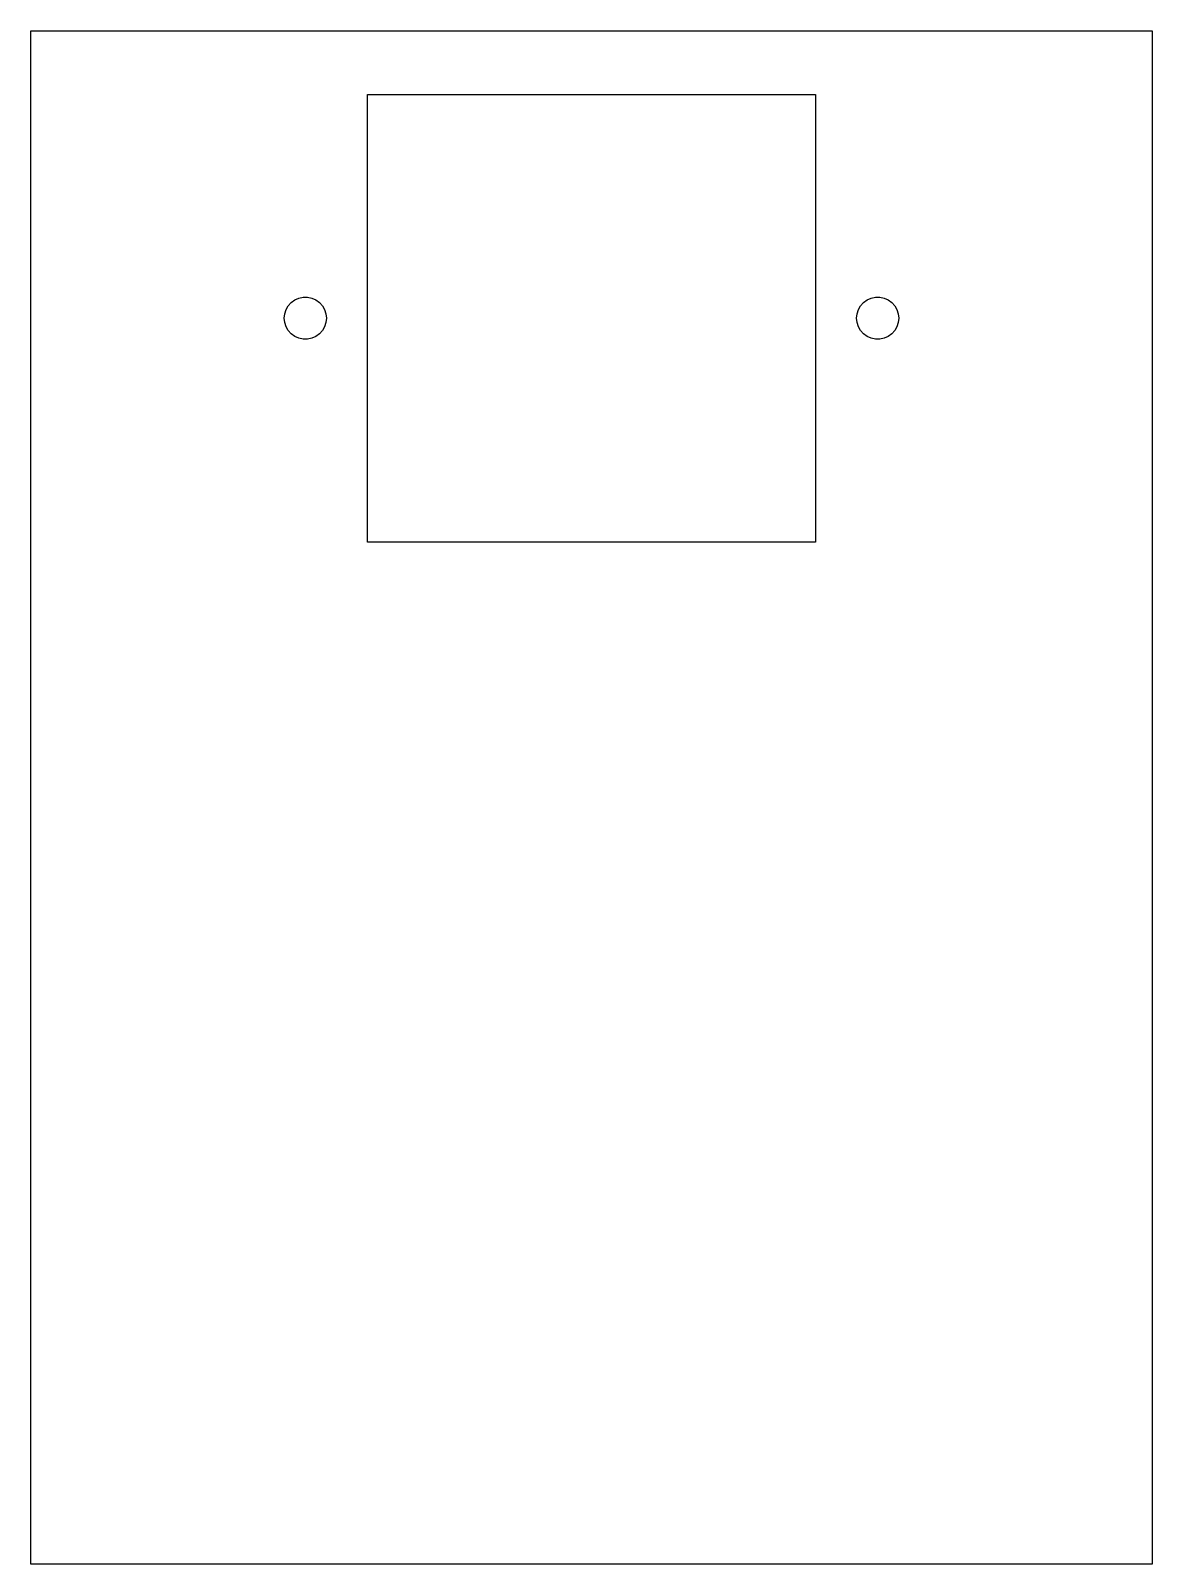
# Model space of a CAD drawing. Extents: x 69.9 to 128.4, y 120.5 to 200.5.
import ezdxf

# ---------------------------------------------------------------- set-up
doc = ezdxf.new("R2010")
doc.units = 0
doc.layers.add('Layer_1', color=7, linetype='CONTINUOUS')

msp = doc.modelspace()

# ---------------------------------------------------------------- linework, layer by layer
at = {"layer": 'Layer_1', "color": 7}
for points in [[(69.93095, 120.463489), (69.93095, 200.463493), (128.430949, 200.463493), (128.430949, 120.463489), (69.93095, 120.463489)], [(87.505949, 173.788503), (87.505949, 197.138492), (110.855949, 197.138492), (110.855949, 173.788503), (87.505949, 173.788503)], [(83.155949, 185.463492), (83.179949, 185.692493), (83.250949, 185.910492), (83.365949, 186.110492), (83.519949, 186.280491), (83.705949, 186.416491), (83.915949, 186.509492), (84.140949, 186.557492), (84.370949, 186.557492), (84.595949, 186.509492), (84.805949, 186.416491), (84.991949, 186.280491), (85.145949, 186.110492), (85.260949, 185.910492), (85.331949, 185.692493), (85.355949, 185.463492), (85.331949, 185.234491), (85.260949, 185.016491), (85.145949, 184.816492), (84.991949, 184.646492), (84.805949, 184.510492), (84.595949, 184.417492), (84.370949, 184.369491), (84.140949, 184.369491), (83.915949, 184.417492), (83.705949, 184.510492), (83.519949, 184.646492), (83.365949, 184.816492), (83.250949, 185.016491), (83.179949, 185.234491), (83.155949, 185.463492)], [(113.005949, 185.463492), (113.029949, 185.692493), (113.100949, 185.910492), (113.215949, 186.110492), (113.369949, 186.280491), (113.555949, 186.416491), (113.765949, 186.509492), (113.990949, 186.557492), (114.220949, 186.557492), (114.445949, 186.509492), (114.655949, 186.416491), (114.841949, 186.280491), (114.995949, 186.110492), (115.110949, 185.910492), (115.181949, 185.692493), (115.205949, 185.463492), (115.181949, 185.234491), (115.110949, 185.016491), (114.995949, 184.816492), (114.841949, 184.646492), (114.655949, 184.510492), (114.445949, 184.417492), (114.220949, 184.369491), (113.990949, 184.369491), (113.765949, 184.417492), (113.555949, 184.510492), (113.369949, 184.646492), (113.215949, 184.816492), (113.100949, 185.016491), (113.029949, 185.234491), (113.005949, 185.463492)]]:
    msp.add_lwpolyline(points, dxfattribs=at)

doc.saveas('drawing.dxf')
